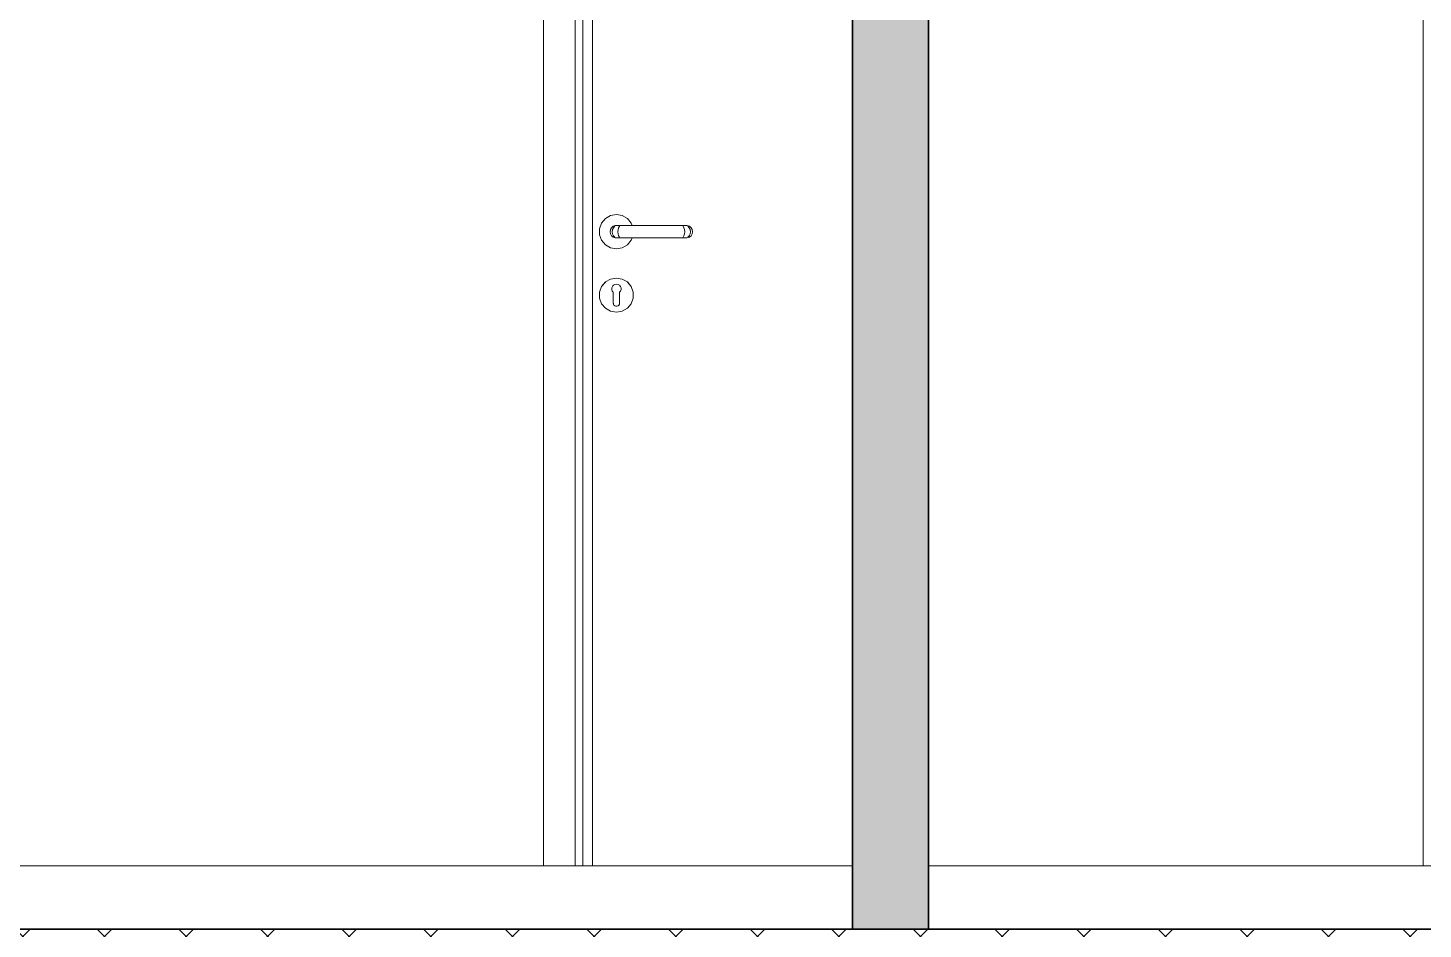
# Model space of a CAD drawing. Header units: millimetres. Extents: x -15634 to 67596, y -3027 to 55843.
# Drawn here: x 38294 to 40494, y 20796 to 22217 of the extents above; entities that cross this region are included whole.
import ezdxf

# ---------------------------------------------------------------- set-up
doc = ezdxf.new("R2010")
doc.units = ezdxf.units.MM
doc.header["$MEASUREMENT"] = 0
doc.set_wipeout_variables(frame=1)
doc.linetypes.add('Wipeout_Contour', pattern=[1000, 0, -1000])
doc.layers.add('Structural - Bearing', color=7, linetype='Continuous')
for name, color, linetype, lineweight in [('Structural - Bearing_Pen_No__1', 7, 'Continuous', 13), ('Structural - Bearing_Pen_No__101', 252, 'Continuous', 13), ('Structural - Bearing_Pen_No__7', 7, 'Continuous', 35)]:
    doc.layers.add(name, color=color, linetype=linetype, lineweight=lineweight)
doc.layers.add('Structural - Bearing_Pen_No__61', color=7, linetype='Continuous', lineweight=20, true_color=0x6a6a6a)
doc.layers.add('Structural - Bearing_Pen_No__82', color=7, linetype='Continuous', lineweight=20, true_color=0xaaaaaa)

msp = doc.modelspace()

# ---------------------------------------------------------------- wipeouts: each hides what was drawn before it
at = {"color": 254, "linetype": 'Wipeout_Contour', "lineweight": 0, "ltscale": 179590.009865}
msp.add_wipeout([(39169.4, 22970.6), (39157.4, 22982.6), (39157.4, 20895.6), (39169.4, 20895.6)], dxfattribs=at).dxf.layer = 'Structural - Bearing'
at = {"color": 254, "linetype": 'Wipeout_Contour', "lineweight": 0, "ltscale": 1257726.652735415}
msp.add_wipeout([(39195.8, 21900.3), (39195.8, 21890.9), (39199, 21882.1), (39205, 21874.9), (39213.1, 21870.2), (39222.4, 21868.6), (39231.6, 21870.2), (39239.7, 21874.9), (39245.7, 21882.1), (39247.1, 21885.8), (39220.6, 21885.8), (39217.4, 21886.9), (39214.7, 21889.2), (39213, 21892.2), (39212.4, 21895.6), (39213, 21899), (39214.7, 21902), (39217.4, 21904.3), (39220.6, 21905.5), (39237.6, 21905.5), (39247.1, 21905.5), (39245.7, 21909.1), (39239.7, 21916.3), (39231.6, 21921), (39222.4, 21922.6), (39213.1, 21921), (39205, 21916.3), (39199, 21909.1)], dxfattribs=at).dxf.layer = 'Structural - Bearing'
at = {"color": 254, "linetype": 'Wipeout_Contour', "lineweight": 0, "ltscale": 184136.137665}
msp.add_wipeout([(40494.3, 21895.6), (40494.3, 21892.2), (40494.4, 21892.2), (40494.4, 21895.6)], dxfattribs=at).dxf.layer = 'Structural - Bearing'
at = {"color": 254, "linetype": 'Wipeout_Contour', "lineweight": 0, "ltscale": 314203.901321}
msp.add_wipeout([(39228.8, 21809.4), (39229.7, 21807), (39229.8, 21804.4), (39229.7, 21804.4), (39239.7, 21816.2), (39231.6, 21820.9), (39227.8, 21810.5)], dxfattribs=at).dxf.layer = 'Structural - Bearing'

# ---------------------------------------------------------------- next in the draw order: wipeouts: each hides what was drawn before it
at = {"color": 254, "linetype": 'Wipeout_Contour', "lineweight": 0, "ltscale": 179513.268894}
msp.add_wipeout([(39107.4, 20895.6), (39157.4, 20895.6), (39157.4, 22982.6), (39107.4, 23032.6)], dxfattribs=at).dxf.layer = 'Structural - Bearing'
at = {"color": 254, "linetype": 'Wipeout_Contour', "lineweight": 0, "ltscale": 179615.882603}
msp.add_wipeout([(39169.4, 20895.6), (39184.4, 20895.6), (39184.4, 22955.6), (39169.4, 22955.6)], dxfattribs=at).dxf.layer = 'Structural - Bearing'
at = {"color": 254, "linetype": 'Wipeout_Contour', "lineweight": 0, "ltscale": 179648.269099}
msp.add_wipeout([(39215.4, 21895.6), (39212.4, 21895.6), (39213, 21892.2), (39216, 21892.2)], dxfattribs=at).dxf.layer = 'Structural - Bearing'
at = {"color": 254, "linetype": 'Wipeout_Contour', "lineweight": 0, "ltscale": 184157.000158}
msp.add_wipeout([(40494.3, 21905.5), (40494.3, 21904.3), (40494.4, 21904.3), (40494.4, 21905.5)], dxfattribs=at).dxf.layer = 'Structural - Bearing'
at = {"color": 254, "linetype": 'Wipeout_Contour', "lineweight": 0, "ltscale": 184130.02379}
msp.add_wipeout([(40494.3, 21892.2), (40494.3, 21889.2), (40494.4, 21889.2), (40494.4, 21892.2)], dxfattribs=at).dxf.layer = 'Structural - Bearing'
at = {"color": 254, "linetype": 'Wipeout_Contour', "lineweight": 0, "ltscale": 269312.861217}
msp.add_wipeout([(39228.9, 21802), (39227.4, 21800), (39227.4, 21798.5), (39245.7, 21809.1), (39239.7, 21816.2), (39229.7, 21804.4)], dxfattribs=at).dxf.layer = 'Structural - Bearing'

# ---------------------------------------------------------------- next in the draw order: wipeouts: each hides what was drawn before it
at = {"color": 254, "linetype": 'Wipeout_Contour', "lineweight": 0, "ltscale": 179645.857501}
msp.add_wipeout([(39216, 21892.2), (39213, 21892.2), (39214.7, 21889.2), (39217.5, 21889.2)], dxfattribs=at).dxf.layer = 'Structural - Bearing'
at = {"color": 254, "linetype": 'Wipeout_Contour', "lineweight": 0, "ltscale": 179690.576925}
msp.add_wipeout([(39217.4, 21904.3), (39219.9, 21904.3), (39222.8, 21905.5), (39220.6, 21905.5)], dxfattribs=at).dxf.layer = 'Structural - Bearing'
at = {"color": 254, "linetype": 'Wipeout_Contour', "lineweight": 0, "ltscale": 184153.745723}
msp.add_wipeout([(40494.3, 21904.3), (40494.3, 21902), (40494.4, 21902), (40494.4, 21904.3)], dxfattribs=at).dxf.layer = 'Structural - Bearing'
at = {"color": 254, "linetype": 'Wipeout_Contour', "lineweight": 0, "ltscale": 184125.040201}
msp.add_wipeout([(40494.3, 21889.2), (40494.3, 21886.9), (40494.4, 21886.9), (40494.4, 21889.2)], dxfattribs=at).dxf.layer = 'Structural - Bearing'
at = {"color": 254, "linetype": 'Wipeout_Contour', "lineweight": 0, "ltscale": 179576.663246}
msp.add_wipeout([(39239.7, 21816.3), (39231.6, 21821), (39231.6, 21820.9), (39239.7, 21816.2)], dxfattribs=at).dxf.layer = 'Structural - Bearing'

# ---------------------------------------------------------------- next in the draw order: wipeouts: each hides what was drawn before it
at = {"color": 254, "linetype": 'Wipeout_Contour', "lineweight": 0, "ltscale": 179677.440146}
msp.add_wipeout([(39214.7, 21902), (39217.5, 21902), (39219.9, 21904.3), (39217.4, 21904.3)], dxfattribs=at).dxf.layer = 'Structural - Bearing'
at = {"color": 254, "linetype": 'Wipeout_Contour', "lineweight": 0, "ltscale": 184148.759992}
msp.add_wipeout([(40494.3, 21902), (40494.3, 21899), (40494.4, 21899), (40494.4, 21902)], dxfattribs=at).dxf.layer = 'Structural - Bearing'
at = {"color": 254, "linetype": 'Wipeout_Contour', "lineweight": 0, "ltscale": 179648.019452}
msp.add_wipeout([(39214.7, 21889.2), (39217.4, 21886.9), (39219.9, 21886.9), (39217.5, 21889.2)], dxfattribs=at).dxf.layer = 'Structural - Bearing'
at = {"color": 254, "linetype": 'Wipeout_Contour', "lineweight": 0, "ltscale": 184121.787618}
msp.add_wipeout([(40494.3, 21886.9), (40494.3, 21885.8), (40494.4, 21885.8), (40494.4, 21886.9)], dxfattribs=at).dxf.layer = 'Structural - Bearing'
at = {"color": 254, "linetype": 'Wipeout_Contour', "lineweight": 0, "ltscale": 269304.70943}
msp.add_wipeout([(39227.1, 21811.3), (39227.8, 21810.5), (39231.6, 21820.9), (39222.4, 21822.5), (39222.4, 21813), (39224.9, 21812.6)], dxfattribs=at).dxf.layer = 'Structural - Bearing'

# ---------------------------------------------------------------- next in the draw order: wipeouts: each hides what was drawn before it
at = {"color": 254, "linetype": 'Wipeout_Contour', "lineweight": 0, "ltscale": 179665.061248}
msp.add_wipeout([(39214.7, 21902), (39213, 21899), (39216, 21899), (39217.5, 21902)], dxfattribs=at).dxf.layer = 'Structural - Bearing'
at = {"color": 254, "linetype": 'Wipeout_Contour', "lineweight": 0, "ltscale": 184142.644682}
msp.add_wipeout([(40494.3, 21899), (40494.3, 21895.6), (40494.4, 21895.6), (40494.4, 21899)], dxfattribs=at).dxf.layer = 'Structural - Bearing'
at = {"color": 254, "linetype": 'Wipeout_Contour', "lineweight": 0, "ltscale": 179654.48901}
msp.add_wipeout([(39219.9, 21886.9), (39217.4, 21886.9), (39220.6, 21885.8), (39222.8, 21885.8)], dxfattribs=at).dxf.layer = 'Structural - Bearing'
at = {"color": 254, "linetype": 'Wipeout_Contour', "lineweight": 0, "ltscale": 179552.514336}
msp.add_wipeout([(39231.6, 21821), (39222.4, 21822.6), (39222.4, 21822.5), (39231.6, 21820.9)], dxfattribs=at).dxf.layer = 'Structural - Bearing'
at = {"color": 254, "linetype": 'Wipeout_Contour', "lineweight": 0, "ltscale": 179548.358139}
msp.add_wipeout([(39227.4, 21796.5), (39248.9, 21800.3), (39245.7, 21809.1), (39227.4, 21798.5)], dxfattribs=at).dxf.layer = 'Structural - Bearing'

# ---------------------------------------------------------------- next in the draw order: wipeouts: each hides what was drawn before it
at = {"color": 254, "linetype": 'Wipeout_Contour', "lineweight": 0, "ltscale": 185187.606482}
msp.add_wipeout([(40494.3, 22967.6), (40494.3, 21905.5), (40494.4, 21905.5), (40494.4, 22967.6)], dxfattribs=at).dxf.layer = 'Structural - Bearing'
at = {"color": 254, "linetype": 'Wipeout_Contour', "lineweight": 0, "ltscale": 179654.938629}
msp.add_wipeout([(39212.4, 21895.6), (39215.4, 21895.6), (39216, 21899), (39213, 21899)], dxfattribs=at).dxf.layer = 'Structural - Bearing'
at = {"color": 254, "linetype": 'Wipeout_Contour', "lineweight": 0, "ltscale": 183195.735796}
msp.add_wipeout([(40494.4, 21885.8), (40494.3, 21885.8), (40494.3, 20895.6), (40494.4, 20895.6)], dxfattribs=at).dxf.layer = 'Structural - Bearing'
at = {"color": 254, "linetype": 'Wipeout_Contour', "lineweight": 0, "ltscale": 269265.34918}
msp.add_wipeout([(39219.8, 21812.6), (39222.4, 21813), (39222.4, 21822.5), (39213.2, 21820.9), (39216.9, 21810.5), (39217.6, 21811.3)], dxfattribs=at).dxf.layer = 'Structural - Bearing'
at = {"color": 254, "linetype": 'Wipeout_Contour', "lineweight": 0, "ltscale": 224356.420224}
msp.add_wipeout([(39231.6, 21770.3), (39239.7, 21775), (39227.4, 21789.6), (39227.4, 21783.1), (39227.2, 21782.3)], dxfattribs=at).dxf.layer = 'Structural - Bearing'

# ---------------------------------------------------------------- next in the draw order: wipeouts: each hides what was drawn before it
at = {"color": 254, "linetype": 'Wipeout_Contour', "lineweight": 0, "ltscale": 179669.530316}
msp.add_wipeout([(39215.4, 21895.6), (39216, 21892.2), (39225, 21892.2), (39224.7, 21895.6)], dxfattribs=at).dxf.layer = 'Structural - Bearing'
at = {"color": 254, "linetype": 'Wipeout_Contour', "lineweight": 0, "ltscale": 179520.288622}
msp.add_wipeout([(39222.4, 21822.6), (39213.1, 21821), (39213.2, 21820.9), (39222.4, 21822.5)], dxfattribs=at).dxf.layer = 'Structural - Bearing'
at = {"color": 254, "linetype": 'Wipeout_Contour', "lineweight": 0, "ltscale": 179509.388909}
msp.add_wipeout([(39227.4, 21789.6), (39239.7, 21775), (39245.7, 21782.2), (39227.4, 21792.7)], dxfattribs=at).dxf.layer = 'Structural - Bearing'
at = {"color": 254, "linetype": 'Wipeout_Contour', "lineweight": 0, "ltscale": 182179.291697}
msp.add_wipeout([(40494.3, 20895.6), (40494.3, 20795.6), (40494.4, 20795.6), (40494.4, 20895.6)], dxfattribs=at).dxf.layer = 'Structural - Bearing'

# ---------------------------------------------------------------- next in the draw order: wipeouts: each hides what was drawn before it
at = {"color": 254, "linetype": 'Wipeout_Contour', "lineweight": 0, "ltscale": 183312.442561}
msp.add_wipeout([(39714.4, 20795.6), (40494.3, 20795.6), (40494.3, 23495.6), (39714.4, 23495.6)], dxfattribs=at).dxf.layer = 'Structural - Bearing'
at = {"color": 254, "linetype": 'Wipeout_Contour', "lineweight": 0, "ltscale": 179666.116576}
msp.add_wipeout([(39216, 21892.2), (39217.5, 21889.2), (39225.9, 21889.2), (39225, 21892.2)], dxfattribs=at).dxf.layer = 'Structural - Bearing'
at = {"color": 254, "linetype": 'Wipeout_Contour', "lineweight": 0, "ltscale": 179706.445102}
msp.add_wipeout([(39222.8, 21905.5), (39219.9, 21904.3), (39227.3, 21904.3), (39229, 21905.5)], dxfattribs=at).dxf.layer = 'Structural - Bearing'
at = {"color": 254, "linetype": 'Wipeout_Contour', "lineweight": 0, "ltscale": 179527.625187}
msp.add_wipeout([(39227.4, 21792.7), (39245.7, 21782.2), (39248.9, 21790.9), (39227.4, 21794.7)], dxfattribs=at).dxf.layer = 'Structural - Bearing'

# ---------------------------------------------------------------- next in the draw order: linework, layer by layer
at = {"layer": 'Structural - Bearing_Pen_No__1', "color": 7, "linetype": 'Continuous', "lineweight": 13}
msp.add_line((39714.4, 20795.6), (39714.4, 23695.6), dxfattribs=at)
at = {"layer": 'Structural - Bearing_Pen_No__61', "color": 251, "linetype": 'Continuous', "lineweight": 20, "true_color": 0x6a6a6a}
msp.add_lwpolyline([(39714.4, 20895.6), (43944.4, 20895.6)], dxfattribs=at)
at = {"layer": 'Structural - Bearing_Pen_No__82', "color": 253, "linetype": 'Continuous', "lineweight": 20, "true_color": 0xaaaaaa}
msp.add_line((40494.3, 20895.6), (40494.3, 23495.6), dxfattribs=at)

# ---------------------------------------------------------------- next in the draw order: wipeouts: each hides what was drawn before it
at = {"color": 254, "linetype": 'Wipeout_Contour', "lineweight": 0, "ltscale": 179695.824392}
msp.add_wipeout([(39219.9, 21904.3), (39217.5, 21902), (39225.9, 21902), (39227.3, 21904.3)], dxfattribs=at).dxf.layer = 'Structural - Bearing'
at = {"color": 254, "linetype": 'Wipeout_Contour', "lineweight": 0, "ltscale": 179666.406687}
msp.add_wipeout([(39217.5, 21889.2), (39219.9, 21886.9), (39227.3, 21886.9), (39225.9, 21889.2)], dxfattribs=at).dxf.layer = 'Structural - Bearing'
at = {"color": 254, "linetype": 'Wipeout_Contour', "lineweight": 0, "ltscale": 179540.653682}
msp.add_wipeout([(39227.4, 21794.7), (39248.9, 21790.9), (39248.9, 21800.3), (39227.4, 21796.5)], dxfattribs=at).dxf.layer = 'Structural - Bearing'

# ---------------------------------------------------------------- next in the draw order: wipeouts: each hides what was drawn before it
at = {"color": 254, "linetype": 'Wipeout_Contour', "lineweight": 0, "ltscale": 179685.318178}
msp.add_wipeout([(39217.5, 21902), (39216, 21899), (39225, 21899), (39225.9, 21902)], dxfattribs=at).dxf.layer = 'Structural - Bearing'
at = {"color": 254, "linetype": 'Wipeout_Contour', "lineweight": 0, "ltscale": 179670.360362}
msp.add_wipeout([(39219.9, 21886.9), (39222.8, 21885.8), (39229, 21885.8), (39227.3, 21886.9)], dxfattribs=at).dxf.layer = 'Structural - Bearing'
at = {"color": 254, "linetype": 'Wipeout_Contour', "lineweight": 0, "ltscale": 314095.459807}
msp.add_wipeout([(39216, 21809.4), (39216.9, 21810.5), (39213.2, 21820.9), (39205.1, 21816.2), (39215, 21804.4), (39215, 21804.4), (39215, 21807)], dxfattribs=at).dxf.layer = 'Structural - Bearing'
at = {"color": 254, "linetype": 'Wipeout_Contour', "lineweight": 0, "ltscale": 179590.436835}
msp.add_wipeout([(39249, 21800.3), (39245.7, 21809.1), (39245.7, 21809.1), (39248.9, 21800.3)], dxfattribs=at).dxf.layer = 'Structural - Bearing'
at = {"color": 254, "linetype": 'Wipeout_Contour', "lineweight": 0, "ltscale": 358923.972483}
msp.add_wipeout([(39227.1, 21781.4), (39226.2, 21779.9), (39224.9, 21778.8), (39223.2, 21778.2), (39222.4, 21778.2), (39222.4, 21768.7), (39231.6, 21770.3), (39227.2, 21782.3)], dxfattribs=at).dxf.layer = 'Structural - Bearing'

# ---------------------------------------------------------------- next in the draw order: wipeouts: each hides what was drawn before it
at = {"color": 254, "linetype": 'Wipeout_Contour', "lineweight": 0, "ltscale": 179676.199065}
msp.add_wipeout([(39216, 21899), (39215.4, 21895.6), (39224.7, 21895.6), (39225, 21899)], dxfattribs=at).dxf.layer = 'Structural - Bearing'
at = {"color": 254, "linetype": 'Wipeout_Contour', "lineweight": 0, "ltscale": 179483.882092}
msp.add_wipeout([(39213.1, 21821), (39205, 21816.3), (39205.1, 21816.2), (39213.2, 21820.9)], dxfattribs=at).dxf.layer = 'Structural - Bearing'
at = {"color": 254, "linetype": 'Wipeout_Contour', "lineweight": 0, "ltscale": 179487.372999}
msp.add_wipeout([(39231.6, 21770.2), (39239.7, 21774.9), (39239.7, 21775), (39231.6, 21770.3)], dxfattribs=at).dxf.layer = 'Structural - Bearing'

# ---------------------------------------------------------------- next in the draw order: wipeouts: each hides what was drawn before it
at = {"color": 254, "linetype": 'Wipeout_Contour', "lineweight": 0, "ltscale": 179705.175287}
msp.add_wipeout([(39236.1, 21895.6), (39224.7, 21895.6), (39225, 21892.2), (39236.1, 21892.2)], dxfattribs=at).dxf.layer = 'Structural - Bearing'
at = {"color": 254, "linetype": 'Wipeout_Contour', "lineweight": 0, "ltscale": 269198.106712}
msp.add_wipeout([(39215.8, 21802), (39215, 21804.4), (39205.1, 21816.2), (39199.1, 21809.1), (39217.4, 21798.5), (39217.4, 21800)], dxfattribs=at).dxf.layer = 'Structural - Bearing'
at = {"color": 254, "linetype": 'Wipeout_Contour', "lineweight": 0, "ltscale": 358876.534528}
msp.add_wipeout([(39221.5, 21778.2), (39219.9, 21778.8), (39218.5, 21779.9), (39217.7, 21781.4), (39217.5, 21782.3), (39213.2, 21770.3), (39222.4, 21768.7), (39222.4, 21778.2)], dxfattribs=at).dxf.layer = 'Structural - Bearing'
at = {"color": 254, "linetype": 'Wipeout_Contour', "lineweight": 0, "ltscale": 179523.568907}
msp.add_wipeout([(39239.7, 21774.9), (39245.7, 21782.1), (39245.7, 21782.2), (39239.7, 21775)], dxfattribs=at).dxf.layer = 'Structural - Bearing'

# ---------------------------------------------------------------- next in the draw order: wipeouts: each hides what was drawn before it
at = {"color": 254, "linetype": 'Wipeout_Contour', "lineweight": 0, "ltscale": 179700.203364}
msp.add_wipeout([(39236.1, 21892.2), (39225, 21892.2), (39225.9, 21889.2), (39236.4, 21889.2)], dxfattribs=at).dxf.layer = 'Structural - Bearing'
at = {"color": 254, "linetype": 'Wipeout_Contour', "lineweight": 0, "ltscale": 179733.635541}
msp.add_wipeout([(39229, 21905.5), (39227.3, 21904.3), (39236.7, 21904.3), (39237.1, 21905.5)], dxfattribs=at).dxf.layer = 'Structural - Bearing'
at = {"color": 254, "linetype": 'Wipeout_Contour', "lineweight": 0, "ltscale": 179447.678431}
msp.add_wipeout([(39205, 21816.3), (39199, 21809.1), (39199.1, 21809.1), (39205.1, 21816.2)], dxfattribs=at).dxf.layer = 'Structural - Bearing'
at = {"color": 254, "linetype": 'Wipeout_Contour', "lineweight": 0, "ltscale": 179555.183326}
msp.add_wipeout([(39245.7, 21782.1), (39249, 21790.9), (39248.9, 21790.9), (39245.7, 21782.2)], dxfattribs=at).dxf.layer = 'Structural - Bearing'
at = {"color": 254, "linetype": 'Wipeout_Contour', "lineweight": 0, "ltscale": 179450.959989}
msp.add_wipeout([(39222.4, 21768.6), (39231.6, 21770.2), (39231.6, 21770.3), (39222.4, 21768.7)], dxfattribs=at).dxf.layer = 'Structural - Bearing'

# ---------------------------------------------------------------- next in the draw order: wipeouts: each hides what was drawn before it
at = {"color": 254, "linetype": 'Wipeout_Contour', "lineweight": 0, "ltscale": 179726.971199}
msp.add_wipeout([(39227.3, 21904.3), (39225.9, 21902), (39236.4, 21902), (39236.7, 21904.3)], dxfattribs=at).dxf.layer = 'Structural - Bearing'
at = {"color": 254, "linetype": 'Wipeout_Contour', "lineweight": 0, "ltscale": 179697.558552}
msp.add_wipeout([(39225.9, 21889.2), (39227.3, 21886.9), (39236.7, 21886.9), (39236.4, 21889.2)], dxfattribs=at).dxf.layer = 'Structural - Bearing'
at = {"color": 254, "linetype": 'Wipeout_Contour', "lineweight": 0, "ltscale": 179443.585618}
msp.add_wipeout([(39217.4, 21798.5), (39199.1, 21809.1), (39195.9, 21800.3), (39217.4, 21796.5)], dxfattribs=at).dxf.layer = 'Structural - Bearing'
at = {"color": 254, "linetype": 'Wipeout_Contour', "lineweight": 0, "ltscale": 179578.401313}
msp.add_wipeout([(39249, 21790.9), (39249, 21800.3), (39248.9, 21800.3), (39248.9, 21790.9)], dxfattribs=at).dxf.layer = 'Structural - Bearing'

# ---------------------------------------------------------------- next in the draw order: wipeouts: each hides what was drawn before it
at = {"color": 254, "linetype": 'Wipeout_Contour', "lineweight": 0, "ltscale": 179719.40136}
msp.add_wipeout([(39225, 21899), (39236.1, 21899), (39236.4, 21902), (39225.9, 21902)], dxfattribs=at).dxf.layer = 'Structural - Bearing'
at = {"color": 254, "linetype": 'Wipeout_Contour', "lineweight": 0, "ltscale": 179697.556236}
msp.add_wipeout([(39227.3, 21886.9), (39229, 21885.8), (39237.1, 21885.8), (39236.7, 21886.9)], dxfattribs=at).dxf.layer = 'Structural - Bearing'
at = {"color": 254, "linetype": 'Wipeout_Contour', "lineweight": 0, "ltscale": 224282.157128}
msp.add_wipeout([(39205.1, 21775), (39213.2, 21770.3), (39217.5, 21782.3), (39217.4, 21783.1), (39217.4, 21789.6)], dxfattribs=at).dxf.layer = 'Structural - Bearing'

# ---------------------------------------------------------------- next in the draw order: wipeouts: each hides what was drawn before it
at = {"color": 254, "linetype": 'Wipeout_Contour', "lineweight": 0, "ltscale": 179711.842728}
msp.add_wipeout([(39225, 21899), (39224.7, 21895.6), (39236.1, 21895.6), (39236.1, 21899)], dxfattribs=at).dxf.layer = 'Structural - Bearing'
at = {"color": 254, "linetype": 'Wipeout_Contour', "lineweight": 0, "ltscale": 179416.045657}
msp.add_wipeout([(39199, 21809.1), (39195.8, 21800.3), (39195.9, 21800.3), (39199.1, 21809.1)], dxfattribs=at).dxf.layer = 'Structural - Bearing'
at = {"color": 254, "linetype": 'Wipeout_Contour', "lineweight": 0, "ltscale": 179418.716566}
msp.add_wipeout([(39213.1, 21770.2), (39222.4, 21768.6), (39222.4, 21768.7), (39213.2, 21770.3)], dxfattribs=at).dxf.layer = 'Structural - Bearing'

# ---------------------------------------------------------------- next in the draw order: wipeouts: each hides what was drawn before it
at = {"color": 254, "linetype": 'Wipeout_Contour', "lineweight": 0, "ltscale": 179869.043974}
msp.add_wipeout([(39236.1, 21895.6), (39236.1, 21892.2), (39318.6, 21892.2), (39318.7, 21895.6)], dxfattribs=at).dxf.layer = 'Structural - Bearing'
at = {"color": 254, "linetype": 'Wipeout_Contour', "lineweight": 0, "ltscale": 179430.546627}
msp.add_wipeout([(39217.4, 21796.5), (39195.9, 21800.3), (39195.9, 21790.9), (39217.4, 21794.7)], dxfattribs=at).dxf.layer = 'Structural - Bearing'

# ---------------------------------------------------------------- next in the draw order: wipeouts: each hides what was drawn before it
at = {"color": 254, "linetype": 'Wipeout_Contour', "lineweight": 0, "ltscale": 179862.784897}
msp.add_wipeout([(39318.6, 21892.2), (39236.1, 21892.2), (39236.4, 21889.2), (39318.4, 21889.2)], dxfattribs=at).dxf.layer = 'Structural - Bearing'
at = {"color": 254, "linetype": 'Wipeout_Contour', "lineweight": 0, "ltscale": 179890.400655}
msp.add_wipeout([(39237.1, 21905.5), (39236.7, 21904.3), (39318, 21904.3), (39317.6, 21905.5)], dxfattribs=at).dxf.layer = 'Structural - Bearing'
at = {"color": 254, "linetype": 'Wipeout_Contour', "lineweight": 0, "ltscale": 179422.835697}
msp.add_wipeout([(39217.4, 21794.7), (39195.9, 21790.9), (39199.1, 21782.2), (39217.4, 21792.7)], dxfattribs=at).dxf.layer = 'Structural - Bearing'

# ---------------------------------------------------------------- next in the draw order: wipeouts: each hides what was drawn before it
at = {"color": 254, "linetype": 'Wipeout_Contour', "lineweight": 0, "ltscale": 179887.069336}
msp.add_wipeout([(39236.7, 21904.3), (39236.4, 21902), (39318.4, 21902), (39318, 21904.3)], dxfattribs=at).dxf.layer = 'Structural - Bearing'
at = {"color": 254, "linetype": 'Wipeout_Contour', "lineweight": 0, "ltscale": 179857.682818}
msp.add_wipeout([(39236.4, 21889.2), (39236.7, 21886.9), (39318, 21886.9), (39318.4, 21889.2)], dxfattribs=at).dxf.layer = 'Structural - Bearing'
at = {"color": 254, "linetype": 'Wipeout_Contour', "lineweight": 0, "ltscale": 179420.364667}
msp.add_wipeout([(39217.4, 21792.7), (39199.1, 21782.2), (39205.1, 21775), (39217.4, 21789.6)], dxfattribs=at).dxf.layer = 'Structural - Bearing'

# ---------------------------------------------------------------- next in the draw order: wipeouts: each hides what was drawn before it
at = {"color": 254, "linetype": 'Wipeout_Contour', "lineweight": 0, "ltscale": 179881.965585}
msp.add_wipeout([(39236.1, 21899), (39318.6, 21899), (39318.4, 21902), (39236.4, 21902)], dxfattribs=at).dxf.layer = 'Structural - Bearing'
at = {"color": 254, "linetype": 'Wipeout_Contour', "lineweight": 0, "ltscale": 179854.352754}
msp.add_wipeout([(39236.7, 21886.9), (39237.1, 21885.8), (39317.6, 21885.8), (39318, 21886.9)], dxfattribs=at).dxf.layer = 'Structural - Bearing'
at = {"color": 254, "linetype": 'Wipeout_Contour', "lineweight": 0, "ltscale": 179392.807119}
msp.add_wipeout([(39195.8, 21800.3), (39195.8, 21790.9), (39195.9, 21790.9), (39195.9, 21800.3)], dxfattribs=at).dxf.layer = 'Structural - Bearing'
at = {"color": 254, "linetype": 'Wipeout_Contour', "lineweight": 0, "ltscale": 179394.547064}
msp.add_wipeout([(39205, 21774.9), (39213.1, 21770.2), (39213.2, 21770.3), (39205.1, 21775)], dxfattribs=at).dxf.layer = 'Structural - Bearing'

# ---------------------------------------------------------------- next in the draw order: wipeouts: each hides what was drawn before it
at = {"color": 254, "linetype": 'Wipeout_Contour', "lineweight": 0, "ltscale": 179875.705358}
msp.add_wipeout([(39236.1, 21899), (39236.1, 21895.6), (39318.7, 21895.6), (39318.6, 21899)], dxfattribs=at).dxf.layer = 'Structural - Bearing'
at = {"color": 254, "linetype": 'Wipeout_Contour', "lineweight": 0, "ltscale": 179380.758905}
msp.add_wipeout([(39195.8, 21790.9), (39199, 21782.1), (39199.1, 21782.2), (39195.9, 21790.9)], dxfattribs=at).dxf.layer = 'Structural - Bearing'

# ---------------------------------------------------------------- next in the draw order: wipeouts: each hides what was drawn before it
at = {"color": 254, "linetype": 'Wipeout_Contour', "lineweight": 0, "ltscale": 180032.925141}
msp.add_wipeout([(39318.7, 21895.6), (39318.6, 21892.2), (39329.7, 21892.2), (39330, 21895.6)], dxfattribs=at).dxf.layer = 'Structural - Bearing'
at = {"color": 254, "linetype": 'Wipeout_Contour', "lineweight": 0, "ltscale": 179381.363642}
msp.add_wipeout([(39199, 21782.1), (39205, 21774.9), (39205.1, 21775), (39199.1, 21782.2)], dxfattribs=at).dxf.layer = 'Structural - Bearing'

# ---------------------------------------------------------------- next in the draw order: wipeouts: each hides what was drawn before it
at = {"color": 254, "linetype": 'Wipeout_Contour', "lineweight": 0, "ltscale": 180047.175529}
msp.add_wipeout([(39317.6, 21905.5), (39318, 21904.3), (39327.5, 21904.3), (39325.8, 21905.5)], dxfattribs=at).dxf.layer = 'Structural - Bearing'
at = {"color": 254, "linetype": 'Wipeout_Contour', "lineweight": 0, "ltscale": 180025.378398}
msp.add_wipeout([(39318.6, 21892.2), (39318.4, 21889.2), (39328.8, 21889.2), (39329.7, 21892.2)], dxfattribs=at).dxf.layer = 'Structural - Bearing'
at = {"color": 254, "linetype": 'Wipeout_Contour', "lineweight": 0, "ltscale": 1211559.67457812}
msp.add_wipeout([(39215, 21804.4), (39215.8, 21802), (39217.4, 21800), (39217.4, 21783.1), (39217.7, 21781.4), (39218.5, 21779.9), (39219.9, 21778.8), (39221.5, 21778.2), (39223.2, 21778.2), (39224.9, 21778.8), (39226.2, 21779.9), (39227.1, 21781.4), (39227.4, 21783.1), (39227.4, 21800), (39228.9, 21802), (39229.7, 21804.4), (39229.8, 21804.4), (39229.7, 21807), (39228.8, 21809.4), (39227.8, 21810.5), (39227.1, 21811.3), (39224.9, 21812.6), (39222.4, 21813), (39219.8, 21812.6), (39217.6, 21811.3), (39216, 21809.4), (39215, 21807)], dxfattribs=at).dxf.layer = 'Structural - Bearing'

# ---------------------------------------------------------------- next in the draw order: wipeouts: each hides what was drawn before it
at = {"color": 254, "linetype": 'Wipeout_Contour', "lineweight": 0, "ltscale": 180047.178493}
msp.add_wipeout([(39318, 21904.3), (39318.4, 21902), (39328.8, 21902), (39327.5, 21904.3)], dxfattribs=at).dxf.layer = 'Structural - Bearing'
at = {"color": 254, "linetype": 'Wipeout_Contour', "lineweight": 0, "ltscale": 180017.818095}
msp.add_wipeout([(39318.4, 21889.2), (39318, 21886.9), (39327.5, 21886.9), (39328.8, 21889.2)], dxfattribs=at).dxf.layer = 'Structural - Bearing'

# ---------------------------------------------------------------- next in the draw order: wipeouts: each hides what was drawn before it
at = {"color": 254, "linetype": 'Wipeout_Contour', "lineweight": 0, "ltscale": 180044.541783}
msp.add_wipeout([(39328.8, 21902), (39318.4, 21902), (39318.6, 21899), (39329.7, 21899)], dxfattribs=at).dxf.layer = 'Structural - Bearing'
at = {"color": 254, "linetype": 'Wipeout_Contour', "lineweight": 0, "ltscale": 180011.159023}
msp.add_wipeout([(39318, 21886.9), (39317.6, 21885.8), (39325.8, 21885.8), (39327.5, 21886.9)], dxfattribs=at).dxf.layer = 'Structural - Bearing'

# ---------------------------------------------------------------- next in the draw order: wipeouts: each hides what was drawn before it
at = {"color": 254, "linetype": 'Wipeout_Contour', "lineweight": 0, "ltscale": 180039.580469}
msp.add_wipeout([(39329.7, 21899), (39318.6, 21899), (39318.7, 21895.6), (39330, 21895.6)], dxfattribs=at).dxf.layer = 'Structural - Bearing'

# ---------------------------------------------------------------- next in the draw order: wipeouts: each hides what was drawn before it
at = {"color": 254, "linetype": 'Wipeout_Contour', "lineweight": 0, "ltscale": 180068.592314}
msp.add_wipeout([(39330, 21895.6), (39329.7, 21892.2), (39338.8, 21892.2), (39339.3, 21895.6)], dxfattribs=at).dxf.layer = 'Structural - Bearing'

# ---------------------------------------------------------------- next in the draw order: wipeouts: each hides what was drawn before it
at = {"color": 254, "linetype": 'Wipeout_Contour', "lineweight": 0, "ltscale": 180074.381887}
msp.add_wipeout([(39325.8, 21905.5), (39327.5, 21904.3), (39334.8, 21904.3), (39331.9, 21905.5)], dxfattribs=at).dxf.layer = 'Structural - Bearing'
at = {"color": 254, "linetype": 'Wipeout_Contour', "lineweight": 0, "ltscale": 180059.486178}
msp.add_wipeout([(39329.7, 21892.2), (39328.8, 21889.2), (39337.2, 21889.2), (39338.8, 21892.2)], dxfattribs=at).dxf.layer = 'Structural - Bearing'

# ---------------------------------------------------------------- next in the draw order: wipeouts: each hides what was drawn before it
at = {"color": 254, "linetype": 'Wipeout_Contour', "lineweight": 0, "ltscale": 180078.344089}
msp.add_wipeout([(39327.5, 21904.3), (39328.8, 21902), (39337.2, 21902), (39334.8, 21904.3)], dxfattribs=at).dxf.layer = 'Structural - Bearing'
at = {"color": 254, "linetype": 'Wipeout_Contour', "lineweight": 0, "ltscale": 180048.988731}
msp.add_wipeout([(39328.8, 21889.2), (39327.5, 21886.9), (39334.8, 21886.9), (39337.2, 21889.2)], dxfattribs=at).dxf.layer = 'Structural - Bearing'

# ---------------------------------------------------------------- next in the draw order: wipeouts: each hides what was drawn before it
at = {"color": 254, "linetype": 'Wipeout_Contour', "lineweight": 0, "ltscale": 180078.64597}
msp.add_wipeout([(39328.8, 21902), (39329.7, 21899), (39338.8, 21899), (39337.2, 21902)], dxfattribs=at).dxf.layer = 'Structural - Bearing'
at = {"color": 254, "linetype": 'Wipeout_Contour', "lineweight": 0, "ltscale": 180038.370798}
msp.add_wipeout([(39327.5, 21886.9), (39325.8, 21885.8), (39331.9, 21885.8), (39334.8, 21886.9)], dxfattribs=at).dxf.layer = 'Structural - Bearing'

# ---------------------------------------------------------------- next in the draw order: wipeouts: each hides what was drawn before it
at = {"color": 254, "linetype": 'Wipeout_Contour', "lineweight": 0, "ltscale": 180075.246338}
msp.add_wipeout([(39329.7, 21899), (39330, 21895.6), (39339.3, 21895.6), (39338.8, 21899)], dxfattribs=at).dxf.layer = 'Structural - Bearing'

# ---------------------------------------------------------------- next in the draw order: wipeouts: each hides what was drawn before it
at = {"color": 254, "linetype": 'Wipeout_Contour', "lineweight": 0, "ltscale": 180089.868703}
msp.add_wipeout([(39339.3, 21895.6), (39338.8, 21892.2), (39341.8, 21892.2), (39342.4, 21895.6)], dxfattribs=at).dxf.layer = 'Structural - Bearing'

# ---------------------------------------------------------------- next in the draw order: wipeouts: each hides what was drawn before it
at = {"color": 254, "linetype": 'Wipeout_Contour', "lineweight": 0, "ltscale": 180090.260496}
msp.add_wipeout([(39334.1, 21905.5), (39331.9, 21905.5), (39334.8, 21904.3), (39337.4, 21904.3)], dxfattribs=at).dxf.layer = 'Structural - Bearing'
at = {"color": 254, "linetype": 'Wipeout_Contour', "lineweight": 0, "ltscale": 180079.759502}
msp.add_wipeout([(39337.2, 21889.2), (39340, 21889.2), (39341.8, 21892.2), (39338.8, 21892.2)], dxfattribs=at).dxf.layer = 'Structural - Bearing'

# ---------------------------------------------------------------- next in the draw order: wipeouts: each hides what was drawn before it
at = {"color": 254, "linetype": 'Wipeout_Contour', "lineweight": 0, "ltscale": 180096.740914}
msp.add_wipeout([(39337.4, 21904.3), (39334.8, 21904.3), (39337.2, 21902), (39340, 21902)], dxfattribs=at).dxf.layer = 'Structural - Bearing'
at = {"color": 254, "linetype": 'Wipeout_Contour', "lineweight": 0, "ltscale": 180067.388534}
msp.add_wipeout([(39334.8, 21886.9), (39337.4, 21886.9), (39340, 21889.2), (39337.2, 21889.2)], dxfattribs=at).dxf.layer = 'Structural - Bearing'

# ---------------------------------------------------------------- next in the draw order: wipeouts: each hides what was drawn before it
at = {"color": 254, "linetype": 'Wipeout_Contour', "lineweight": 0, "ltscale": 180098.917156}
msp.add_wipeout([(39340, 21902), (39337.2, 21902), (39338.8, 21899), (39341.8, 21899)], dxfattribs=at).dxf.layer = 'Structural - Bearing'
at = {"color": 254, "linetype": 'Wipeout_Contour', "lineweight": 0, "ltscale": 180054.252571}
msp.add_wipeout([(39331.9, 21885.8), (39334.1, 21885.8), (39337.4, 21886.9), (39334.8, 21886.9)], dxfattribs=at).dxf.layer = 'Structural - Bearing'

# ---------------------------------------------------------------- next in the draw order: wipeouts: each hides what was drawn before it
at = {"color": 254, "linetype": 'Wipeout_Contour', "lineweight": 0, "ltscale": 180096.521948}
msp.add_wipeout([(39341.8, 21899), (39338.8, 21899), (39339.3, 21895.6), (39342.4, 21895.6)], dxfattribs=at).dxf.layer = 'Structural - Bearing'

# ---------------------------------------------------------------- next in the draw order: wipeouts: each hides what was drawn before it
at = {"color": 254, "linetype": 'Wipeout_Contour', "lineweight": 0, "ltscale": 359569.022139}
msp.add_wipeout([(38294.4, 20795.6), (39594.4, 20795.6), (39594.4, 20895.6), (39107.4, 20895.6), (39107.4, 23032.6), (39594.4, 23032.6), (39594.4, 23495.6), (38294.4, 23495.6)], dxfattribs=at).dxf.layer = 'Structural - Bearing'

# ---------------------------------------------------------------- next in the draw order: hatches: boundary and pattern name
at = {"layer": 'Structural - Bearing_Pen_No__1', "linetype": 'Continuous', "lineweight": 13}
h = msp.add_hatch(dxfattribs=at)
h.set_pattern_fill('CONCRETE_BLOCK', style=0, pattern_type=2)
h.set_pattern_definition([(45, (0, 0), (-64.34671, 64.34671), []), (135, (0, 0), (64.34671, 64.34671), [])])
h.paths.add_polyline_path([(-655.6, 20595.6), (44144.4, 20595.6), (44144.4, 20795.6), (-655.6, 20795.6)])
at = {"layer": 'Structural - Bearing_Pen_No__101', "linetype": 'Continuous', "lineweight": 13}
msp.add_hatch(color=252, dxfattribs=at).paths.add_polyline_path([(39594.4, 20795.6), (39714.4, 20795.6), (39714.4, 23695.6), (39594.4, 23695.6)])

# ---------------------------------------------------------------- next in the draw order: linework, layer by layer
at = {"layer": 'Structural - Bearing_Pen_No__1', "color": 7, "linetype": 'Continuous', "lineweight": 13}
msp.add_line((39594.4, 20795.6), (39594.4, 23695.6), dxfattribs=at)
at = {"layer": 'Structural - Bearing_Pen_No__61', "color": 251, "linetype": 'Continuous', "lineweight": 20, "true_color": 0x6a6a6a}
msp.add_lwpolyline([(37134.4, 20895.6), (39594.4, 20895.6)], dxfattribs=at)
at = {"layer": 'Structural - Bearing_Pen_No__7', "color": 7, "linetype": 'Continuous', "lineweight": 35, "flags": 128}
for points in [[(39594.4, 20795.6), (39714.4, 20795.6), (39714.4, 23695.6), (39594.4, 23695.6)], [(-655.6, 20595.6), (44144.4, 20595.6), (44144.4, 20795.6), (-655.6, 20795.6)]]:
    msp.add_lwpolyline(points, close=True, dxfattribs=at)
at = {"layer": 'Structural - Bearing_Pen_No__82', "color": 253, "linetype": 'Continuous', "lineweight": 20, "true_color": 0xaaaaaa}
for p, q in [((39107.4, 23032.6), (39107.4, 20895.6)), ((39157.4, 20895.6), (39157.4, 22982.6)), ((39169.4, 20895.6), (39169.4, 22970.6)), ((39184.4, 20895.6), (39184.4, 22955.6)), ((39205, 21916.3), (39199, 21909.1)), ((39213.1, 21921), (39205, 21916.3)), ((39222.4, 21922.6), (39213.1, 21921)), ((39231.6, 21921), (39222.4, 21922.6)), ((39239.7, 21916.3), (39231.6, 21921)), ((39245.7, 21909.1), (39239.7, 21916.3)), ((39199, 21909.1), (39195.8, 21900.3)), ((39195.8, 21900.3), (39195.8, 21890.9)), ((39195.8, 21890.9), (39199, 21882.1)), ((39213, 21899), (39212.4, 21895.6)), ((39212.4, 21895.6), (39213, 21892.2)), ((39214.7, 21902), (39213, 21899)), ((39213, 21892.2), (39214.7, 21889.2)), ((39217.4, 21904.3), (39214.7, 21902)), ((39216, 21899), (39215.4, 21895.6)), ((39215.4, 21895.6), (39216, 21892.2)), ((39217.5, 21902), (39216, 21899)), ((39216, 21892.2), (39217.5, 21889.2)), ((39220.6, 21905.5), (39217.4, 21904.3)), ((39219.9, 21904.3), (39217.5, 21902)), ((39220.6, 21905.5), (39222.8, 21905.5)), ((39222.8, 21905.5), (39229, 21905.5)), ((39225, 21899), (39224.7, 21895.6)), ((39224.7, 21895.6), (39225, 21892.2)), ((39225.9, 21902), (39225, 21899)), ((39225, 21892.2), (39225.9, 21889.2)), ((39227.3, 21904.3), (39225.9, 21902)), ((39229, 21905.5), (39237.1, 21905.5)), ((39237.1, 21905.5), (39317.6, 21905.5)), ((39247.1, 21905.5), (39245.7, 21909.1)), ((39317.6, 21905.5), (39325.8, 21905.5)), ((39325.8, 21905.5), (39331.9, 21905.5)), ((39327.5, 21904.3), (39328.8, 21902)), ((39328.8, 21902), (39329.7, 21899)), ((39329.7, 21892.2), (39328.8, 21889.2)), ((39329.7, 21899), (39330, 21895.6)), ((39330, 21895.6), (39329.7, 21892.2)), ((39331.9, 21905.5), (39334.1, 21905.5)), ((39334.1, 21905.5), (39337.4, 21904.3)), ((39334.8, 21904.3), (39337.2, 21902)), ((39337.2, 21902), (39338.8, 21899)), ((39338.8, 21892.2), (39337.2, 21889.2)), ((39337.4, 21904.3), (39340, 21902)), ((39338.8, 21899), (39339.3, 21895.6)), ((39339.3, 21895.6), (39338.8, 21892.2)), ((39340, 21902), (39341.8, 21899)), ((39341.8, 21892.2), (39340, 21889.2)), ((39341.8, 21899), (39342.4, 21895.6)), ((39342.4, 21895.6), (39341.8, 21892.2)), ((39199, 21882.1), (39205, 21874.9)), ((39205, 21874.9), (39213.1, 21870.2)), ((39213.1, 21870.2), (39222.4, 21868.6)), ((39214.7, 21889.2), (39217.4, 21886.9)), ((39217.4, 21886.9), (39220.6, 21885.8)), ((39217.5, 21889.2), (39219.9, 21886.9)), ((39220.6, 21885.8), (39222.8, 21885.8)), ((39222.4, 21868.6), (39231.6, 21870.2)), ((39222.8, 21885.8), (39229, 21885.8)), ((39225.9, 21889.2), (39227.3, 21886.9)), ((39229, 21885.8), (39237.1, 21885.8)), ((39231.6, 21870.2), (39239.7, 21874.9)), ((39237.1, 21885.8), (39317.6, 21885.8)), ((39239.7, 21874.9), (39245.7, 21882.1)), ((39245.7, 21882.1), (39247.1, 21885.8)), ((39317.6, 21885.8), (39325.8, 21885.8)), ((39325.8, 21885.8), (39331.9, 21885.8)), ((39328.8, 21889.2), (39327.5, 21886.9)), ((39331.9, 21885.8), (39334.1, 21885.8)), ((39337.4, 21886.9), (39334.1, 21885.8)), ((39337.2, 21889.2), (39334.8, 21886.9)), ((39340, 21889.2), (39337.4, 21886.9)), ((39199, 21809.1), (39195.8, 21800.3)), ((39205, 21816.3), (39199, 21809.1)), ((39213.1, 21821), (39205, 21816.3)), ((39222.4, 21822.6), (39213.1, 21821)), ((39215, 21807), (39216, 21809.4)), ((39215, 21804.4), (39215, 21807)), ((39215.8, 21802), (39215, 21804.4)), ((39217.4, 21800), (39215.8, 21802)), ((39216.9, 21810.5), (39216, 21809.4)), ((39216.9, 21810.5), (39217.6, 21811.3)), ((39217.6, 21811.3), (39219.8, 21812.6)), ((39219.8, 21812.6), (39222.4, 21813)), ((39231.6, 21821), (39222.4, 21822.6)), ((39222.4, 21813), (39224.9, 21812.6)), ((39224.9, 21812.6), (39227.1, 21811.3)), ((39227.8, 21810.5), (39227.1, 21811.3)), ((39228.9, 21802), (39227.4, 21800)), ((39227.8, 21810.5), (39228.8, 21809.4)), ((39228.8, 21809.4), (39229.7, 21807)), ((39229.7, 21804.4), (39228.9, 21802)), ((39229.7, 21807), (39229.8, 21804.4)), ((39239.7, 21816.3), (39231.6, 21821)), ((39245.7, 21809.1), (39239.7, 21816.3)), ((39249, 21800.3), (39245.7, 21809.1)), ((39195.8, 21800.3), (39195.8, 21790.9)), ((39195.8, 21790.9), (39199, 21782.1)), ((39199, 21782.1), (39205, 21774.9)), ((39217.4, 21798.5), (39217.4, 21800)), ((39217.4, 21798.5), (39217.4, 21796.5)), ((39217.4, 21796.5), (39217.4, 21794.7)), ((39217.4, 21794.7), (39217.4, 21792.7)), ((39217.4, 21792.7), (39217.4, 21789.6)), ((39217.4, 21789.6), (39217.4, 21783.1)), ((39217.5, 21782.3), (39217.4, 21783.1)), ((39217.7, 21781.4), (39217.5, 21782.3)), ((39218.5, 21779.9), (39217.7, 21781.4)), ((39227.1, 21781.4), (39226.2, 21779.9)), ((39227.2, 21782.3), (39227.1, 21781.4)), ((39227.4, 21783.1), (39227.2, 21782.3)), ((39227.4, 21800), (39227.4, 21798.5)), ((39227.4, 21798.5), (39227.4, 21796.5)), ((39227.4, 21796.5), (39227.4, 21794.7)), ((39227.4, 21794.7), (39227.4, 21792.7)), ((39227.4, 21792.7), (39227.4, 21789.6)), ((39227.4, 21789.6), (39227.4, 21783.1)), ((39239.7, 21774.9), (39245.7, 21782.1)), ((39245.7, 21782.1), (39249, 21790.9)), ((39249, 21790.9), (39249, 21800.3)), ((39205, 21774.9), (39213.1, 21770.2)), ((39213.1, 21770.2), (39222.4, 21768.6)), ((39219.9, 21778.8), (39218.5, 21779.9)), ((39221.5, 21778.2), (39219.9, 21778.8)), ((39222.4, 21778.2), (39221.5, 21778.2)), ((39223.2, 21778.2), (39222.4, 21778.2)), ((39222.4, 21768.6), (39231.6, 21770.2)), ((39224.9, 21778.8), (39223.2, 21778.2)), ((39226.2, 21779.9), (39224.9, 21778.8)), ((39231.6, 21770.2), (39239.7, 21774.9)), ((39107.4, 20895.6), (39157.4, 20895.6)), ((39157.4, 20895.6), (39169.4, 20895.6)), ((39594.4, 20895.6), (39169.4, 20895.6))]:
    msp.add_line(p, q, dxfattribs=at)

doc.saveas('drawing.dxf')
